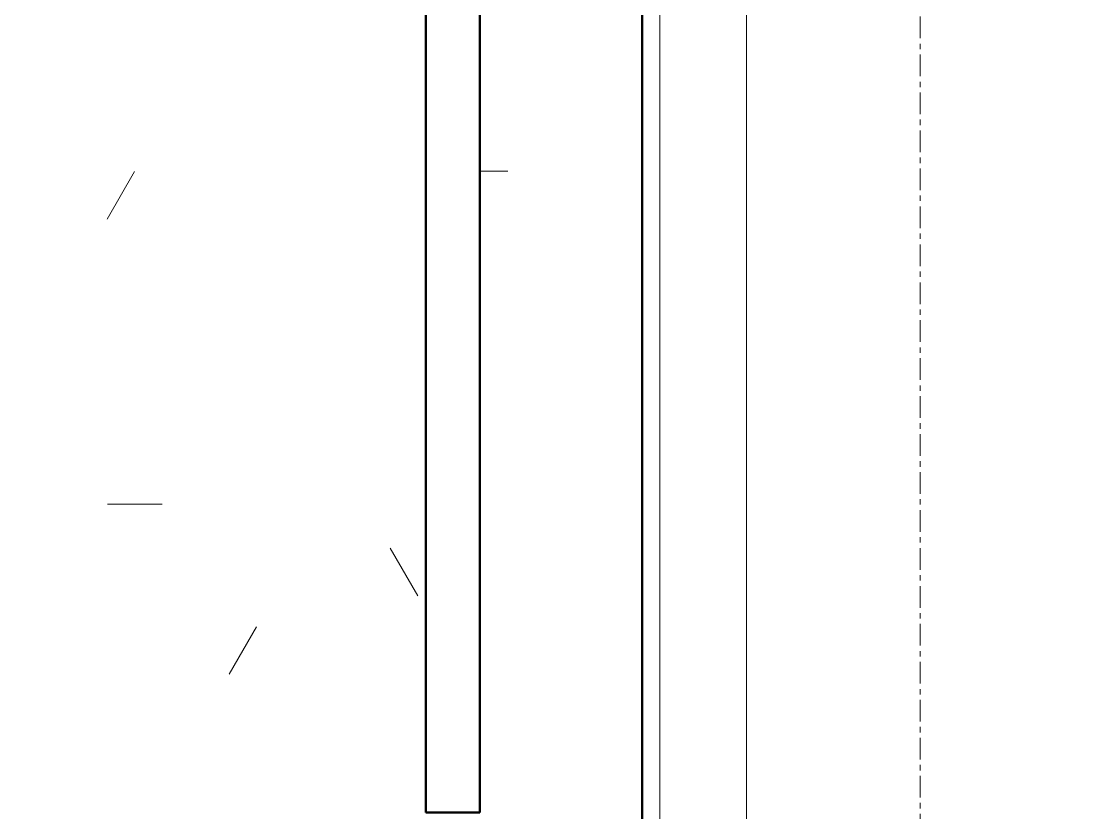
# Model space of a CAD drawing. Header units: inches. Extents: x -4235 to -464, y 9767 to 12347.
# Drawn here: x -3502.05 to -3477.32, y 11466.83 to 11485.07 of the extents above; entities that cross this region are included whole.
import ezdxf

# ---------------------------------------------------------------- set-up
doc = ezdxf.new("R2010")
doc.units = ezdxf.units.IN
doc.header["$MEASUREMENT"] = 0
doc.linetypes.add('Grid Line 1_2_', pattern=[0.875, 0.5, -0.125, 0.125, -0.125])
for name, color, linetype, lineweight in [('0-1', 7, 'Continuous', 5), ('0-2', 10, 'Continuous', 9), ('A-DETL-MBND-1', 9, 'Continuous', 9), ('A-GENM-1', 7, 'Continuous', 50), ('Q-SPCQ-1', 10, 'Continuous', 9), ('S-GRID-1', 1, 'Grid Line 1_2_', 9)]:
    doc.layers.add(name, color=color, linetype=linetype, lineweight=lineweight)

# ---------------------------------------------------------------- blocks, each defined once
blk = doc.blocks.new('Otis_G2S_072320191620 - Duty_3500_Speed_150_Seismic_N_CabHeight_93_CabPanels_Y_EntHeight_84_CwtLoc_L2_CwtSafety_N_DoorHand_CO_OpeningType_Front_Glassback_N_FRSAME_NOH-2444874-BACKGROUND - RCP - 3RD FLOOR')
at = {"layer": 'A-GENM-1'}
for p, q in [((25.844, 6.15), (25.844, 7.4)), ((25.844, 7.4), (46.841, 7.4)), ((46.841, 6.15), (25.844, 6.15))]:
    blk.add_line(p, q, dxfattribs=at)
blk = doc.blocks.new('Otis_G2S_072320191620 - Otis_G2S_072320191620-2295120-BACKGROUND - RCP - 3RD FLOOR')
at = {"layer": 'A-GENM-1'}
blk.add_line((25.686, 2.406), (46.811, 2.406), dxfattribs=at)
blk.add_blockref('Otis_G2S_072320191620 - Duty_3500_Speed_150_Seismic_N_CabHeight_93_CabPanels_Y_EntHeight_84_CwtLoc_L2_CwtSafety_N_DoorHand_CO_OpeningType_Front_Glassback_N_FRSAME_NOH-2444874-BACKGROUND - RCP - 3RD FLOOR', (0, 0))
blk = doc.blocks.new('Elevator Door-Center - 48_ x 84_-2010370-BACKGROUND - RCP - 3RD FLOOR')
at = {"layer": 'Q-SPCQ-1'}
for p, q in [((-4.028, 6), (-25.215, 6)), ((-25.215, 6), (-25.215, 4)), ((-4.028, 6), (-4.028, 4)), ((17.41, 6), (-3.778, 6)), ((-3.778, 6), (-3.778, 4)), ((17.41, 6), (17.41, 4)), ((-25.215, 4), (-4.028, 4)), ((-3.778, 4), (17.41, 4))]:
    blk.add_line(p, q, dxfattribs=at)
blk = doc.blocks.new('CTR - 1st Phase -Stairs _ Elevators_rvt-1-BACKGROUND - RCP - 3RD FLOOR')
at = {"layer": '0-2'}
for name, p, rotation in [('Otis_G2S_072320191620 - Otis_G2S_072320191620-2295120-BACKGROUND - RCP - 3RD FLOOR', (-3485.324, 11440.989), 89.99999999998951), ('Elevator Door-Center - 48_ x 84_-2010370-BACKGROUND - RCP - 3RD FLOOR', (-3481.324, 11491.641), 90.0000000000186)]:
    blk.add_blockref(name, p, dxfattribs=dict(at, rotation=rotation))

msp = doc.modelspace()

# ---------------------------------------------------------------- hatches: boundary and pattern name
at = {"layer": 'A-DETL-MBND-1'}
h = msp.add_hatch(dxfattribs=at)
h.set_pattern_fill('FP_8', color=256, style=0, pattern_type=2)
h.set_pattern_definition([(0, (-5.753, 0), (30.713, 7.68), [1.267, -21.768, 1.267, -21.768, -122.853]), (0, (-5.753, 0), (30.713, 7.68), [-46.07, 1.267, -44.803, 1.267, -21.768, -53.748]), (0, (-5.753, 0), (30.713, 7.68), [-115.175, 1.267, -14.09, 1.267, -37.125]), (119.995, (5.764, 3.84), (-22.0067226, 22.764123), [1.267, -21.772, 1.267, -21.772, -122.873]), (119.995, (5.764, 3.84), (-22.0067226, 22.764123), [-46.078, 1.267, -44.81, 1.267, -21.772, -53.757]), (119.995, (5.764, 3.84), (-22.0067226, 22.764123), [-115.194, 1.267, -14.092, 1.267, -37.131]), (240.005, (9.604, 19.2), (-8.707134, -30.4445604), [1.267, -21.772, 1.267, -21.772, -122.873]), (240.005, (9.604, 19.2), (-8.707134, -30.4445604), [-46.078, 1.267, -44.81, 1.267, -21.772, -53.757]), (240.005, (9.604, 19.2), (-8.707134, -30.4445604), [-115.194, 1.267, -14.092, 1.267, -37.131])])
h.paths.add_polyline_path([(-3481.174, 11434.989), (-3477.324, 11434.989), (-3477.324, 11438.039), (-3479.456, 11438.039), (-3479.456, 11441.539), (-3477.324, 11441.539), (-3477.324, 11466.521), (-3477.393, 11466.675), (-3485.324, 11466.675), (-3485.324, 11466.425), (-3486.156, 11466.425), (-3486.156, 11464.714), (-3485.574, 11464.714), (-3485.574, 11464.589), (-3486.281, 11464.589), (-3486.281, 11466.425), (-3487.324, 11466.425), (-3487.324, 11466.675), (-3487.73, 11466.675), (-3487.73, 11508.8), (-3487.324, 11508.83), (-3487.324, 11509.05), (-3486.281, 11509.05), (-3486.281, 11511.011), (-3485.574, 11511.011), (-3485.574, 11510.886), (-3486.156, 11510.886), (-3486.156, 11509.05), (-3485.324, 11509.05), (-3485.324, 11529.3), (-3478.636, 11529.3), (-3478.636, 11508.925), (-3477.393, 11508.925), (-3477.324, 11509.08), (-3477.324, 11534.039), (-3479.456, 11534.039), (-3479.456, 11537.539), (-3477.324, 11537.539), (-3477.324, 11550.989), (-3587.324, 11550.989), (-3587.324, 11434.989), (-3485.324, 11434.989)], flags=0)
h.paths.add_polyline_path([(-3519.95, 11440.989), (-3519.95, 11443.667), (-3517.45, 11443.667), (-3517.45, 11443.979), (-3515.262, 11443.979), (-3515.262, 11447.171), (-3514.637, 11447.151), (-3514.637, 11443.979), (-3512.45, 11443.959), (-3512.45, 11443.667), (-3509.95, 11443.667), (-3509.95, 11440.989)], flags=0)
h.paths.add_polyline_path([(-3524.034, 11440.989), (-3527.221, 11440.989), (-3527.221, 11448.934), (-3562.552, 11448.934), (-3562.552, 11526.73), (-3527.221, 11526.73), (-3527.221, 11528.189), (-3531.056, 11528.189), (-3531.056, 11527.854), (-3534.161, 11527.854), (-3534.161, 11527.604), (-3534.476, 11527.604), (-3534.476, 11527.854), (-3534.58, 11527.854), (-3534.618, 11527.854), (-3539.618, 11527.854), (-3539.618, 11528.189), (-3539.718, 11528.189), (-3539.718, 11528.054), (-3542.718, 11528.054), (-3542.718, 11528.189), (-3550.373, 11528.189), (-3550.373, 11532.005), (-3552.217, 11532.005), (-3552.217, 11539.84), (-3553.102, 11539.84), (-3553.102, 11542.989), (-3549.067, 11542.989), (-3549.067, 11542.419), (-3527.221, 11542.419), (-3527.221, 11542.989), (-3521.221, 11542.989), (-3521.221, 11542.419), (-3499.382, 11542.419), (-3499.382, 11542.989), (-3495.347, 11542.989), (-3495.347, 11539.84), (-3496.233, 11539.84), (-3496.233, 11532.005), (-3498.063, 11532.005), (-3498.063, 11528.189), (-3514.046, 11528.148), (-3514.046, 11527.699), (-3514.991, 11527.699), (-3514.991, 11528.189), (-3515.105, 11528.148), (-3515.105, 11527.699), (-3515.932, 11527.699), (-3515.932, 11528.189), (-3521.221, 11528.148), (-3521.221, 11526.73), (-3496.766, 11526.73), (-3496.766, 11508.95), (-3492.921, 11508.95), (-3492.921, 11509.678), (-3492.802, 11509.678), (-3492.802, 11508.832), (-3496.884, 11508.832), (-3496.884, 11526.612), (-3521.221, 11526.612), (-3521.221, 11449.052), (-3496.884, 11449.052), (-3496.884, 11466.832), (-3492.802, 11466.832), (-3492.802, 11465.985), (-3492.921, 11465.985), (-3492.921, 11466.714), (-3496.766, 11466.714), (-3496.766, 11448.934), (-3521.221, 11448.934), (-3521.221, 11440.989)], flags=0)
h.paths.add_polyline_path([(-3491.513, 11445.279), (-3492.724, 11445.318), (-3492.684, 11445.318), (-3491.513, 11445.318), (-3491.474, 11445.279)], flags=0)
h.paths.add_polyline_path([(-3556.375, 11449.052), (-3527.221, 11449.052), (-3527.221, 11526.612), (-3562.434, 11526.612), (-3562.434, 11449.052)], flags=0)
h.paths.add_polyline_path([(-3492.724, 11466.834), (-3492.724, 11487.83), (-3491.474, 11487.8), (-3491.474, 11466.834)], flags=0)
h.paths.add_polyline_path([(-3486.574, 11487.613), (-3486.281, 11487.613), (-3486.281, 11487.863), (-3486.574, 11487.863), (-3486.574, 11487.8)], flags=0)
h.paths.add_polyline_path([(-3492.724, 11487.834), (-3492.724, 11508.83), (-3491.474, 11508.83), (-3491.474, 11487.834)], flags=0)
h.paths.add_polyline_path([(-3491.474, 11526.448), (-3491.513, 11526.448), (-3491.513, 11530.346), (-3492.684, 11530.346), (-3492.684, 11530.385), (-3491.474, 11530.344), (-3491.474, 11526.612)], flags=0)

# ---------------------------------------------------------------- linework, layer by layer
at = {"layer": 'S-GRID-1'}
msp.add_line((-3481.324, 9836.18), (-3481.324, 12297.946), dxfattribs=at)

# ---------------------------------------------------------------- block references
at = {"layer": '0-1'}
msp.add_blockref('CTR - 1st Phase -Stairs _ Elevators_rvt-1-BACKGROUND - RCP - 3RD FLOOR', (0, 0), dxfattribs=at)

doc.saveas('drawing.dxf')
